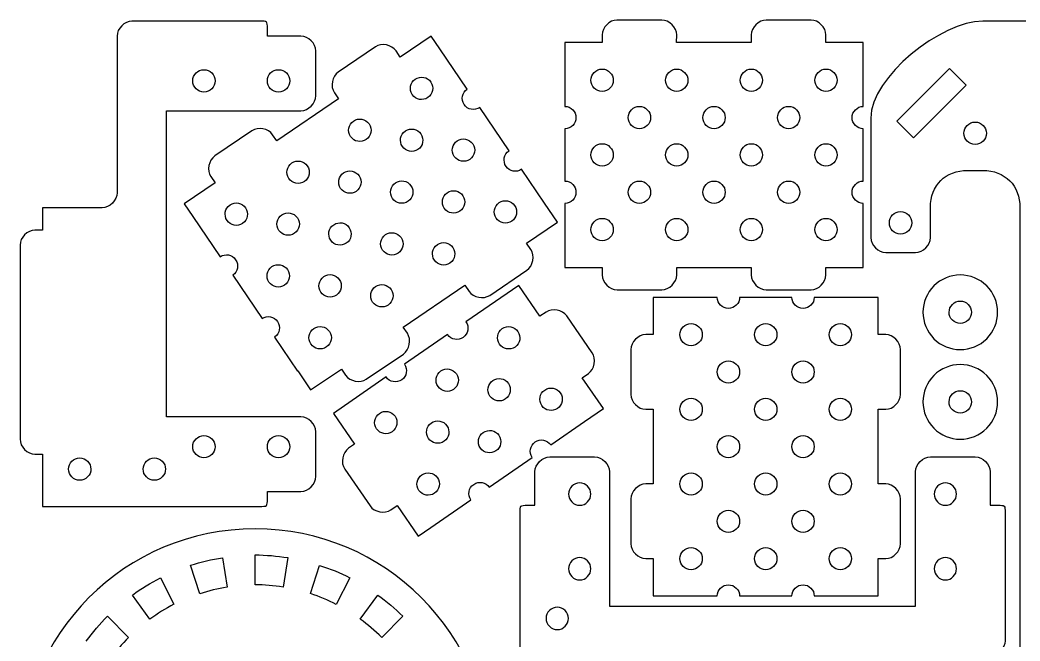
# Model space of a CAD drawing. Extents: x 14 to 308, y -244 to -76.
# Drawn here: x 13.8 to 147.8, y -158.9 to -75.7 of the extents above; entities that cross this region are included whole.
import ezdxf

# ---------------------------------------------------------------- set-up
doc = ezdxf.new("R2010")
doc.units = 0
doc.layers.add('Transparent', color=7, linetype='CONTINUOUS')

msp = doc.modelspace()

# ---------------------------------------------------------------- linework, layer by layer
at = {"layer": 'Transparent', "color": 7}
for p, q in [((45.978516, -75.849594), (28.827984, -75.849594)), ((99.824427, -75.699243), (93.824439, -75.699243)), ((119.825798, -75.699243), (113.825838, -75.699243)), ((290.829269, -75.849576), (142.828521, -75.849576)), ((142.828521, -75.849576), (142.828521, -75.849636)), ((46.978401, -77.849957), (46.978401, -76.850072)), ((91.824641, -77.699606), (91.820125, -78.69952)), ((101.821403, -78.69952), (101.82479, -77.699606)), ((111.825476, -77.699606), (111.822653, -78.69952)), ((121.825625, -78.69952), (121.825625, -77.699606)), ((26.827621, -77.84832), (26.827621, -98.849606)), ((51.477418, -77.849957), (46.978401, -77.849957)), ((68.922646, -77.849594), (64.785099, -80.658018)), ((70.087857, -79.566272), (68.922646, -77.849594)), ((91.820125, -78.69952), (86.82832, -78.69952)), ((86.82832, -78.69952), (86.82832, -80.774305)), ((111.822653, -78.69952), (101.821403, -78.69952)), ((126.826264, -78.69952), (121.825625, -78.69952)), ((126.826264, -80.774305), (126.826264, -78.69952)), ((53.477781, -85.850309), (53.477781, -79.849784)), ((61.44545, -79.298715), (56.481077, -82.668368)), ((64.785099, -80.658018), (64.223533, -79.830688)), ((70.090679, -79.564691), (70.087857, -79.566272)), ((73.741421, -84.943188), (70.090679, -79.564691)), ((86.82832, -80.774305), (86.82832, -80.774305)), ((86.82832, -80.774305), (86.82832, -87.274783)), ((126.829086, -80.774305), (126.826264, -80.774305)), ((126.829086, -87.274783), (126.829086, -80.774305)), ((131.310326, -89.261251), (138.381856, -82.18971)), ((138.381856, -82.18971), (140.608758, -84.417169)), ((138.381856, -82.18971), (138.381856, -82.18971)), ((36.978251, -83.851611), (36.978251, -83.851611)), ((46.977864, -83.851611), (46.977864, -83.851611)), ((140.608758, -84.417169), (133.537793, -91.488159)), ((55.949427, -85.446901), (56.50865, -86.275813)), ((91.82687, -85.272219), (91.82687, -85.272219)), ((101.82812, -85.272219), (101.82812, -85.272219)), ((111.82937, -85.272219), (111.82937, -85.272219)), ((121.83062, -85.272219), (121.83062, -85.272219)), ((56.50865, -86.275813), (48.233612, -91.892642)), ((68.481025, -86.09354), (68.481025, -86.09354)), ((33.477482, -128.850054), (33.477482, -87.850108)), ((33.477482, -87.850108), (51.477418, -87.850108)), ((79.358264, -93.218223), (75.425498, -87.42424)), ((127.828297, -88.849497), (127.828297, -104.841354)), ((133.537793, -91.488159), (131.310326, -89.261251)), ((141.822003, -89.370386), (141.822003, -89.370386)), ((44.896306, -90.531741), (39.931933, -93.901409)), ((48.233612, -91.892642), (47.67484, -91.063411)), ((86.82832, -90.273395), (86.82832, -97.276033)), ((96.827509, -90.27283), (96.827509, -90.27283)), ((106.828759, -90.27283), (106.828759, -90.27283)), ((116.830009, -90.27283), (116.830009, -90.27283)), ((126.829086, -97.276033), (126.829086, -90.273395)), ((60.205987, -91.710369), (60.205987, -91.710369)), ((67.151927, -93.039455), (67.151927, -93.039455)), ((74.097868, -94.368577), (74.097868, -94.368577)), ((84.131206, -100.250004), (81.042312, -95.699275)), ((91.82687, -95.273469), (91.82687, -95.273469)), ((101.82812, -95.273469), (101.82812, -95.273469)), ((111.82937, -95.273469), (111.82937, -95.273469)), ((121.83062, -95.273469), (121.83062, -95.273469)), ((140.827593, -95.840009), (142.827956, -95.849378)), ((39.958546, -97.509488), (35.828337, -100.312948)), ((39.400734, -96.679622), (39.958546, -97.509488)), ((51.930949, -97.3272), (51.930949, -97.3272)), ((58.87689, -98.656284), (58.87689, -98.656284)), ((35.828337, -100.312948), (36.993548, -102.029627)), ((65.82283, -99.985406), (65.82283, -99.985406)), ((85.858886, -102.795341), (84.131206, -100.250004)), ((84.131206, -100.250004), (84.131206, -100.250004)), ((86.82832, -100.274645), (86.82832, -105.774676)), ((96.827509, -100.27408), (96.827509, -100.27408)), ((106.828759, -100.27408), (106.828759, -100.27408)), ((116.830009, -100.27408), (116.830009, -100.27408)), ((126.829086, -105.774676), (126.829086, -100.274645)), ((24.827823, -100.849432), (16.828036, -100.849432)), ((16.828036, -100.849432), (16.828036, -103.849144)), ((72.76877, -101.31449), (72.76877, -101.31449)), ((131.82239, -101.370416), (131.82239, -101.370416)), ((135.828083, -104.849623), (135.828083, -100.803702)), ((147.828031, -100.850003), (147.828031, -167.854625)), ((36.993548, -102.029627), (36.993548, -102.029627)), ((36.993548, -102.029627), (40.644318, -107.408124)), ((43.655911, -102.944029), (43.655911, -102.944029)), ((79.714683, -102.643615), (79.714683, -102.643615)), ((81.721424, -105.603731), (85.858886, -102.795341)), ((16.828036, -103.849144), (15.828123, -103.849144)), ((50.601852, -104.273113), (50.601852, -104.273113)), ((13.828324, -105.848943), (13.828324, -131.849229)), ((57.547792, -105.602235), (57.547792, -105.602235)), ((82.282369, -106.430148), (81.721424, -105.603731)), ((86.82832, -105.774676), (86.831142, -105.774676)), ((86.831142, -105.774676), (86.831142, -108.850983)), ((91.82687, -105.274719), (91.82687, -105.274719)), ((101.82812, -105.274719), (101.82812, -105.274719)), ((111.82937, -105.274719), (111.82937, -105.274719)), ((121.83062, -105.274719), (121.83062, -105.274719)), ((126.829086, -108.850983), (126.829086, -105.774676)), ((126.829086, -105.774676), (126.829086, -105.774676)), ((64.493733, -106.931319), (64.493733, -106.931319)), ((82.279546, -106.432124), (82.282369, -106.430148)), ((129.828095, -106.841163), (133.828257, -106.841163)), ((71.439645, -108.260444), (71.439645, -108.260444)), ((76.783579, -112.579401), (81.747953, -109.209746)), ((81.747953, -109.209746), (81.748037, -109.209871)), ((86.831142, -108.850983), (91.822947, -108.850983)), ((91.822947, -108.850983), (91.826334, -109.849795)), ((101.826483, -109.849795), (101.823661, -108.850983)), ((101.823661, -108.850983), (111.824911, -108.850983)), ((111.824911, -108.850983), (111.824911, -109.849795)), ((121.825117, -109.849795), (121.828504, -109.849795)), ((121.828504, -109.849795), (121.828504, -108.850983)), ((121.828504, -108.850983), (126.829086, -108.850983)), ((139.828298, -109.849429), (139.828298, -109.849429)), ((42.328366, -109.889174), (46.261133, -115.683159)), ((49.272754, -111.219064), (49.272754, -111.219064)), ((56.218695, -112.548148), (56.218695, -112.548148)), ((65.169401, -116.838591), (73.444439, -111.221762)), ((73.444439, -111.221762), (74.005384, -112.04818)), ((80.650052, -111.268103), (73.589275, -116.137207)), ((83.492058, -115.389332), (80.650052, -111.268103)), ((93.826697, -111.849594), (99.826657, -111.849594)), ((113.825246, -111.849594), (119.825206, -111.849594)), ((119.825206, -111.849594), (119.825318, -111.849594)), ((63.164607, -113.877273), (63.164607, -113.877273)), ((101.752936, -112.851675), (98.676601, -112.851675)), ((98.676601, -112.851675), (98.676601, -117.84348)), ((107.252968, -112.848852), (101.752936, -112.848852)), ((101.752936, -112.848852), (101.752936, -112.851675)), ((117.254218, -112.848852), (110.251579, -112.848852)), ((126.75331, -112.848852), (120.252829, -112.848852)), ((128.828094, -112.848852), (126.75331, -112.848852)), ((126.75331, -112.848852), (126.75331, -112.848852)), ((128.828094, -117.840658), (128.828094, -112.848852)), ((139.828298, -113.349645), (139.828298, -113.349645)), ((84.312421, -114.819534), (83.492058, -115.389332)), ((90.498337, -120.267837), (87.092169, -115.328415)), ((87.092169, -115.328415), (87.093975, -115.330548)), ((65.732688, -117.663425), (65.169401, -116.838591)), ((71.120706, -117.839518), (65.355865, -121.814925)), ((80.545065, -117.415439), (80.545065, -117.415439)), ((98.676601, -117.84348), (97.677817, -117.846867)), ((102.252893, -117.847347), (102.252893, -117.847347)), ((112.254143, -117.847347), (112.254143, -117.847347)), ((122.255393, -117.847347), (122.255393, -117.847347)), ((129.828008, -117.845174), (128.828094, -117.840658)), ((47.945181, -118.164212), (51.034075, -122.714938)), ((54.889569, -119.494102), (54.889569, -119.494102)), ((60.236777, -123.810841), (65.201151, -120.441186)), ((95.67799, -119.84723), (95.67799, -125.84719)), ((131.828342, -125.84496), (131.828342, -119.844972)), ((139.828298, -121.849427), (139.828298, -121.849427)), ((51.034075, -122.714938), (51.036897, -122.713244)), ((51.036897, -122.713244), (52.764577, -125.258581)), ((52.764577, -125.258581), (56.894815, -122.455118)), ((56.894815, -122.455118), (57.458554, -123.279636)), ((72.311655, -123.093158), (72.311655, -123.093158)), ((89.167293, -123.619669), (89.987628, -123.049842)), ((107.253532, -122.847986), (107.253532, -122.847986)), ((117.254782, -122.847986), (117.254782, -122.847986)), ((62.887296, -123.517208), (55.828325, -128.385076)), ((79.267248, -124.370992), (79.267248, -124.370992)), ((92.001114, -127.729098), (89.167293, -123.619669)), ((86.222784, -125.648821), (86.222784, -125.648821)), ((139.828298, -125.349643), (139.828298, -125.349643)), ((55.828325, -128.385076), (58.670613, -132.506765)), ((89.468565, -129.47552), (92.001114, -127.729098)), ((97.677817, -127.847016), (98.676601, -127.844194)), ((98.676601, -127.844194), (98.676601, -137.845444)), ((102.252893, -127.848597), (102.252893, -127.848597)), ((112.254143, -127.848597), (112.254143, -127.848597)), ((122.255393, -127.848597), (122.255393, -127.848597)), ((128.828094, -137.843186), (128.828094, -127.841936)), ((128.828094, -127.841936), (129.828008, -127.845323)), ((51.477418, -128.850054), (33.477482, -128.850054)), ((64.078273, -128.770851), (64.078273, -128.770851)), ((84.943583, -132.601411), (89.471387, -129.479048)), ((89.471387, -129.479048), (89.468565, -129.47552)), ((53.477781, -136.84984), (53.477781, -130.850417)), ((71.033866, -130.048688), (71.033866, -130.048688)), ((13.828324, -131.849229), (13.828324, -131.852052)), ((13.828324, -131.852052), (13.828324, -131.850866)), ((58.670613, -132.506765), (57.845508, -133.071633)), ((77.989402, -131.326517), (77.989402, -131.326517)), ((15.828123, -133.851229), (16.828036, -133.851229)), ((16.828036, -133.851229), (16.828036, -140.850566)), ((36.978251, -132.85188), (36.978251, -132.85188)), ((46.977864, -132.85188), (46.977864, -132.85188)), ((107.253532, -132.849236), (107.253532, -132.849236)), ((117.254782, -132.849236), (117.254782, -132.849236)), ((76.710201, -138.279129), (82.475014, -134.303722)), ((84.829057, -134.199559), (90.828481, -134.199559)), ((135.828588, -134.199559), (141.829113, -134.199559)), ((20.327705, -135.851056), (20.327705, -135.851056)), ((30.327854, -135.851056), (30.327854, -135.851056)), ((57.334376, -135.854008), (60.740544, -140.793402)), ((82.828694, -140.69949), (82.828694, -136.199919)), ((92.828844, -136.199919), (92.828844, -154.199855)), ((133.82879, -154.199855), (133.82879, -136.199919)), ((143.828939, -136.199919), (143.828939, -140.698939)), ((69.75602, -137.004241), (69.75602, -137.004241)), ((98.676601, -137.845444), (97.677817, -137.845444)), ((102.252893, -137.849847), (102.252893, -137.849847)), ((112.254143, -137.849847), (112.254143, -137.849847)), ((122.255393, -137.849847), (122.255393, -137.849847)), ((129.828008, -137.846008), (128.828094, -137.843186)), ((46.977864, -139.850116), (46.977864, -138.850203)), ((46.977864, -138.850203), (51.477418, -138.850203)), ((68.89019, -143.671752), (74.241632, -139.981443)), ((81.828781, -140.69949), (82.828694, -140.69949)), ((95.67799, -139.845807), (95.67799, -145.845767)), ((131.828342, -145.846331), (131.828342, -139.846371)), ((143.828939, -140.698939), (144.828824, -140.698939)), ((16.828036, -140.850566), (45.886455, -140.850566)), ((63.522606, -141.304108), (64.348332, -140.740158)), ((64.348332, -140.740158), (67.18221, -144.849593)), ((80.828332, -170.849312), (80.828332, -141.790897)), ((88.827017, -140.700054), (88.827017, -140.700054)), ((137.827286, -140.700054), (137.827286, -140.700054)), ((145.829302, -141.698841), (145.829302, -158.849356)), ((107.253532, -142.850486), (107.253532, -142.850486)), ((117.254782, -142.850486), (117.254782, -142.850486)), ((45.33138, -143.852298), (45.33138, -143.852298)), ((67.18221, -144.849593), (68.89019, -143.671752)), ((68.89019, -143.671752), (68.89019, -143.671752)), ((95.67799, -145.845767), (95.67799, -145.845767)), ((45.33138, -151.35103), (45.33138, -147.351411)), ((45.33138, -147.351411), (45.33138, -147.351411)), ((40.956371, -147.730097), (40.956371, -147.730097)), ((49.709126, -147.712458), (49.081295, -151.675696)), ((97.677817, -147.845593), (97.677817, -147.84898)), ((97.677817, -147.84898), (98.676601, -147.84898)), ((98.676601, -147.84898), (98.676601, -152.849591)), ((102.252893, -147.851097), (102.252893, -147.851097)), ((112.254143, -147.851097), (112.254143, -147.851097)), ((122.255393, -147.851097), (122.255393, -147.851097)), ((128.828094, -152.846769), (128.828094, -147.846158)), ((128.828094, -147.846158), (129.828008, -147.846158)), ((52.74358, -152.540002), (53.973335, -148.754256)), ((53.973335, -148.754256), (53.973335, -148.754256)), ((32.633045, -150.428847), (32.633045, -150.428847)), ((88.827017, -150.69965), (88.827017, -150.69965)), ((137.827286, -150.69965), (137.827286, -150.69965)), ((59.423752, -155.95423), (61.769159, -152.726313)), ((61.769159, -152.726313), (61.769159, -152.726313)), ((98.676601, -152.849591), (101.752936, -152.849591)), ((101.752936, -152.849591), (101.752936, -152.849591)), ((101.752936, -152.849591), (107.252968, -152.849591)), ((110.251579, -152.849591), (117.254218, -152.849591)), ((120.252829, -152.849591), (126.75331, -152.849591)), ((126.75331, -152.849591), (126.75331, -152.846769)), ((126.75331, -152.846769), (128.828094, -152.846769)), ((92.828844, -154.199855), (133.82879, -154.199855)), ((25.544949, -155.565071), (25.544949, -155.565071)), ((65.117811, -155.565071), (62.291722, -158.391151)), ((85.827842, -157.350065), (85.827842, -157.350065))]:
    msp.add_line(p, q, dxfattribs=at)
for points in [[(28.827984, -75.849594), (27.827986, -75.849594), (26.827621, -76.849423), (26.827621, -77.84832)], [(46.978401, -76.850072), (46.978401, -75.850074), (46.978514, -75.849566), (45.978516, -75.849594)], [(93.824439, -75.699243), (92.824441, -75.699243), (91.824641, -76.699608), (91.824641, -77.699606)], [(101.82479, -77.699606), (101.82479, -76.699608), (100.824425, -75.699243), (99.824427, -75.699243)], [(113.825838, -75.699243), (112.82584, -75.699243), (111.825476, -76.699608), (111.825476, -77.699606)], [(121.825625, -77.699606), (121.825625, -76.699608), (120.825796, -75.699243), (119.825798, -75.699243)], [(142.828521, -75.849636), (137.305771, -75.849568), (127.828523, -83.326761), (127.828297, -88.849497)], [(53.477781, -79.849784), (53.477668, -78.849786), (52.477416, -77.849985), (51.477418, -77.849957)], [(64.223533, -79.830688), (63.661939, -79.003289), (62.27287, -78.737104), (61.44545, -79.298715)], [(36.978251, -83.851611), (36.978336, -83.023289), (37.649856, -82.351825), (38.478121, -82.351741)], [(38.478121, -82.351741), (39.306444, -82.351825), (39.977878, -83.023289), (39.977963, -83.851611)], [(46.977864, -83.851611), (46.977949, -83.023091), (47.649751, -82.351515), (48.478271, -82.351741)], [(48.478271, -82.351741), (49.306593, -82.351825), (49.978028, -83.023289), (49.978112, -83.851611)], [(56.481077, -82.668368), (55.653686, -83.229979), (55.387804, -84.619501), (55.949427, -85.446901)], [(90.327565, -83.773452), (90.327565, -82.945017), (90.998407, -82.274146), (91.82687, -82.274146)], [(91.82687, -82.274146), (92.655334, -82.274146), (93.326176, -82.945017), (93.326176, -83.773452)], [(100.328815, -83.773452), (100.328815, -82.945017), (100.999685, -82.274146), (101.82812, -82.274146)], [(101.82812, -82.274146), (102.656612, -82.274146), (103.327426, -82.945017), (103.327426, -83.773452)], [(110.330065, -83.773452), (110.330065, -82.945017), (111.000907, -82.274146), (111.82937, -82.274146)], [(111.82937, -82.274146), (112.657834, -82.274146), (113.328676, -82.945017), (113.328676, -83.773452)], [(120.331315, -83.773452), (120.331315, -82.945017), (121.002185, -82.274146), (121.83062, -82.274146)], [(121.83062, -82.274146), (122.659112, -82.274146), (123.329926, -82.945017), (123.329926, -83.773452)], [(38.478121, -85.351453), (37.649856, -85.351368), (36.978308, -84.679934), (36.978251, -83.851611)], [(39.977963, -83.851611), (39.977878, -84.679934), (39.306444, -85.351368), (38.478121, -85.351453)], [(48.478271, -85.351453), (47.649751, -85.351679), (46.977949, -84.680159), (46.977864, -83.851611)], [(49.978112, -83.851611), (49.978028, -84.679934), (49.306593, -85.351368), (48.478271, -85.351453)], [(66.398789, -85.69549), (65.933518, -85.010043), (66.111826, -84.078193), (66.797287, -83.612937)], [(66.797287, -83.612937), (67.482776, -83.147646), (68.414561, -83.325985), (68.879833, -84.011432)], [(68.879833, -84.011432), (69.345048, -84.696833), (69.166514, -85.628248), (68.481025, -86.09354)], [(91.82687, -85.272219), (90.998407, -85.272219), (90.327565, -84.601831), (90.327565, -83.773452)], [(93.326176, -83.773452), (93.326176, -84.601831), (92.655334, -85.272219), (91.82687, -85.272219)], [(101.82812, -85.272219), (100.999685, -85.272219), (100.328815, -84.601831), (100.328815, -83.773452)], [(103.327426, -83.773452), (103.327426, -84.601831), (102.656612, -85.272219), (101.82812, -85.272219)], [(111.82937, -85.272219), (111.000907, -85.272219), (110.330065, -84.601831), (110.330065, -83.773452)], [(113.328676, -83.773452), (113.328676, -84.601831), (112.657834, -85.272219), (111.82937, -85.272219)], [(121.83062, -85.272219), (121.002185, -85.272219), (120.331315, -84.601831), (120.331315, -83.773452)], [(123.329926, -83.773452), (123.329926, -84.601831), (122.659112, -85.272219), (121.83062, -85.272219)], [(68.481025, -86.09354), (67.795592, -86.5588), (66.864004, -86.38089), (66.398789, -85.69549)], [(73.342923, -87.025742), (72.87768, -86.34032), (73.056016, -85.408431), (73.741421, -84.943188)], [(51.477418, -87.850108), (52.477416, -87.850079), (53.477866, -86.850307), (53.477781, -85.850309)], [(75.425498, -87.42424), (74.740064, -87.889483), (73.808195, -87.711192), (73.342923, -87.025742)], [(86.82832, -87.274783), (87.656726, -87.274783), (88.327569, -87.945685), (88.327625, -88.774089)], [(95.328204, -88.773525), (95.328204, -87.945118), (95.999102, -87.274219), (96.827509, -87.274219)], [(96.827509, -87.274219), (97.655916, -87.274219), (98.326815, -87.945118), (98.326815, -88.773525)], [(105.329454, -88.773525), (105.329454, -87.945118), (106.000352, -87.274219), (106.828759, -87.274219)], [(106.828759, -87.274219), (107.657138, -87.274219), (108.328065, -87.945118), (108.328065, -88.773525)], [(115.330704, -88.773525), (115.330704, -87.945118), (116.001602, -87.274219), (116.830009, -87.274219)], [(116.830009, -87.274219), (117.658388, -87.274219), (118.329315, -87.945118), (118.329315, -88.773525)], [(125.329781, -88.774089), (125.329781, -87.945685), (126.000679, -87.274783), (126.829086, -87.274783)], [(58.123751, -91.312319), (57.65848, -90.626872), (57.83676, -89.695039), (58.522249, -89.229765)], [(58.522249, -89.229765), (59.20771, -88.764488), (60.139524, -88.942813), (60.604795, -89.62826)], [(60.604795, -89.62826), (61.07001, -90.313662), (60.891476, -91.245094), (60.205987, -91.710369)], [(88.327625, -88.774089), (88.327625, -89.602527), (87.656726, -90.273395), (86.82832, -90.273395)], [(96.827509, -90.27283), (95.999131, -90.27283), (95.328204, -89.60196), (95.328204, -88.773525)], [(98.326815, -88.773525), (98.326815, -89.60196), (97.655916, -90.27283), (96.827509, -90.27283)], [(106.828759, -90.27283), (106.000296, -90.27283), (105.329454, -89.60196), (105.329454, -88.773525)], [(108.328065, -88.773525), (108.328065, -89.60196), (107.657166, -90.27283), (106.828759, -90.27283)], [(116.830009, -90.27283), (116.001546, -90.27283), (115.330704, -89.60196), (115.330704, -88.773525)], [(118.329315, -88.773525), (118.329315, -89.60196), (117.658416, -90.27283), (116.830009, -90.27283)], [(126.829086, -90.273395), (126.000679, -90.273395), (125.329781, -89.602527), (125.329781, -88.774089)], [(140.322698, -90.878511), (140.32267, -90.050101), (140.993568, -89.370386), (141.822003, -89.370386)], [(141.822003, -89.370386), (142.65041, -89.370389), (143.330086, -90.050101), (143.330114, -90.878511)], [(47.67484, -91.063411), (47.113246, -90.236014), (45.723725, -89.97013), (44.896306, -90.531741)], [(65.069381, -92.640957), (64.604138, -91.955532), (64.782446, -91.023646), (65.467879, -90.558402)], [(65.467879, -90.558402), (66.153284, -90.093173), (67.085182, -90.271475), (67.550425, -90.9569)], [(67.550425, -90.9569), (68.015697, -91.642347), (67.83736, -92.574211), (67.151927, -93.039455)], [(141.822003, -92.377816), (140.993568, -92.377814), (140.322698, -91.706943), (140.322698, -90.878511)], [(143.330114, -90.878511), (143.330058, -91.706943), (142.65041, -92.377816), (141.822003, -92.377816)], [(60.205987, -91.710369), (59.520526, -92.175646), (58.588966, -91.997719), (58.123751, -91.312319)], [(72.015294, -93.97008), (71.55005, -93.284635), (71.728358, -92.352785), (72.413791, -91.887525)], [(72.413791, -91.887525), (73.099281, -91.422251), (74.031094, -91.600578), (74.496366, -92.286023)], [(74.496366, -92.286023), (74.961609, -92.971447), (74.783357, -93.903286), (74.097868, -94.368577)], [(90.327565, -93.774164), (90.327565, -92.945731), (90.998407, -92.274858), (91.82687, -92.274858)], [(91.82687, -92.274858), (92.655277, -92.274858), (93.326176, -92.945731), (93.326176, -93.774164)], [(100.328815, -93.774164), (100.328815, -92.945731), (100.999685, -92.274858), (101.82812, -92.274858)], [(101.82812, -92.274858), (102.656584, -92.274858), (103.327426, -92.945731), (103.327426, -93.774164)], [(110.330065, -93.774164), (110.330065, -92.945731), (111.000907, -92.274858), (111.82937, -92.274858)], [(111.82937, -92.274858), (112.657777, -92.274858), (113.328676, -92.945731), (113.328676, -93.774164)], [(120.331315, -93.774164), (120.331315, -92.945731), (121.002185, -92.274858), (121.83062, -92.274858)], [(121.83062, -92.274858), (122.659084, -92.274858), (123.329926, -92.945731), (123.329926, -93.774164)], [(67.151927, -93.039455), (66.466466, -93.504729), (65.534625, -93.326404), (65.069381, -92.640957)], [(78.959766, -95.30078), (78.494523, -94.615355), (78.672831, -93.683469), (79.358264, -93.218223)], [(91.82687, -95.273469), (90.998435, -95.273469), (90.327565, -94.602571), (90.327565, -93.774164)], [(93.326176, -93.774164), (93.326176, -94.602571), (92.655334, -95.273469), (91.82687, -95.273469)], [(101.82812, -95.273469), (100.999713, -95.273469), (100.328815, -94.602571), (100.328815, -93.774164)], [(103.327426, -93.774164), (103.327426, -94.602571), (102.656612, -95.273469), (101.82812, -95.273469)], [(111.82937, -95.273469), (111.000935, -95.273469), (110.330065, -94.602571), (110.330065, -93.774164)], [(113.328676, -93.774164), (113.328676, -94.602571), (112.657834, -95.273469), (111.82937, -95.273469)], [(121.83062, -95.273469), (121.002213, -95.273469), (120.331315, -94.602571), (120.331315, -93.774164)], [(123.329926, -93.774164), (123.329926, -94.602571), (122.659112, -95.273469), (121.83062, -95.273469)], [(39.931933, -93.901409), (39.104542, -94.463023), (38.839112, -95.852225), (39.400734, -96.679622)], [(49.848714, -96.929148), (49.383442, -96.243701), (49.56175, -95.311854), (50.247211, -94.846594)], [(50.247211, -94.846594), (50.932701, -94.381303), (51.864486, -94.559642), (52.329757, -95.245089)], [(74.097868, -94.368577), (73.412435, -94.833821), (72.480537, -94.655504), (72.015294, -93.97008)], [(52.329757, -95.245089), (52.794972, -95.930491), (52.616467, -96.861906), (51.930949, -97.3272)], [(56.794344, -98.257786), (56.3291, -97.572361), (56.507408, -96.640475), (57.192841, -96.175231)], [(57.192841, -96.175231), (57.878246, -95.710005), (58.810144, -95.888304), (59.275387, -96.573729)], [(81.042312, -95.699275), (80.356879, -96.164518), (79.42501, -95.986227), (78.959766, -95.30078)], [(135.828083, -100.803702), (135.828055, -97.840366), (137.827684, -95.840009), (140.827593, -95.840009)], [(142.827956, -95.849378), (145.82795, -95.849378), (147.828031, -97.850009), (147.828031, -100.850003)], [(51.930949, -97.3272), (51.245516, -97.792458), (50.313929, -97.614548), (49.848714, -96.929148)], [(59.275387, -96.573729), (59.740659, -97.259176), (59.562323, -98.19104), (58.87689, -98.656284)], [(63.740284, -99.586909), (63.275012, -98.901464), (63.453292, -97.969631), (64.138754, -97.504354)], [(64.138754, -97.504354), (64.824187, -97.039111), (65.756056, -97.217407), (66.221328, -97.902852)], [(86.82832, -97.276033), (87.656726, -97.276033), (88.327569, -97.946932), (88.327625, -98.775339)], [(95.328204, -98.774775), (95.328204, -97.946368), (95.999102, -97.275469), (96.827509, -97.275469)], [(96.827509, -97.275469), (97.655916, -97.275469), (98.326815, -97.946368), (98.326815, -98.774775)], [(105.329454, -98.774775), (105.329454, -97.946368), (106.000352, -97.275469), (106.828759, -97.275469)], [(106.828759, -97.275469), (107.657138, -97.275469), (108.328065, -97.946368), (108.328065, -98.774775)], [(115.330704, -98.774775), (115.330704, -97.946368), (116.001602, -97.275469), (116.830009, -97.275469)], [(116.830009, -97.275469), (117.658388, -97.275469), (118.329315, -97.946368), (118.329315, -98.774775)], [(125.329781, -98.775339), (125.329781, -97.946932), (126.000679, -97.276033), (126.829086, -97.276033)], [(26.827621, -98.849606), (26.827621, -99.849604), (25.827821, -100.849432), (24.827823, -100.849432)], [(58.87689, -98.656284), (58.191428, -99.121558), (57.259587, -98.943233), (56.794344, -98.257786)], [(66.221328, -97.902852), (66.686571, -98.588276), (66.508291, -99.520132), (65.82283, -99.985406)], [(70.686196, -100.915995), (70.220953, -100.23057), (70.399289, -99.298683), (71.084694, -98.83344)], [(71.084694, -98.83344), (71.770099, -98.368211), (72.702025, -98.54651), (73.167268, -99.231935)], [(88.327625, -98.775339), (88.327625, -99.603774), (87.656726, -100.274645), (86.82832, -100.274645)], [(96.827509, -100.27408), (95.999131, -100.27408), (95.328204, -99.60321), (95.328204, -98.774775)], [(98.326815, -98.774775), (98.326815, -99.60321), (97.655916, -100.27408), (96.827509, -100.27408)], [(106.828759, -100.27408), (106.000296, -100.27408), (105.329454, -99.60321), (105.329454, -98.774775)], [(108.328065, -98.774775), (108.328065, -99.60321), (107.657166, -100.27408), (106.828759, -100.27408)], [(116.830009, -100.27408), (116.001546, -100.27408), (115.330704, -99.60321), (115.330704, -98.774775)], [(118.329315, -98.774775), (118.329315, -99.60321), (117.658416, -100.27408), (116.830009, -100.27408)], [(126.829086, -100.274645), (126.000679, -100.274645), (125.329781, -99.603774), (125.329781, -98.775339)], [(41.573676, -102.545977), (41.108404, -101.86053), (41.286684, -100.928697), (41.972174, -100.463423)], [(41.972174, -100.463423), (42.657635, -99.998146), (43.589448, -100.176471), (44.05472, -100.861918)], [(65.82283, -99.985406), (65.137369, -100.450667), (64.205527, -100.272333), (63.740284, -99.586909)], [(73.167268, -99.231935), (73.632512, -99.917382), (73.454175, -100.849246), (72.76877, -101.31449)], [(77.632137, -102.24512), (77.166865, -101.559673), (77.345173, -100.627823), (78.030634, -100.162566)], [(78.030634, -100.162566), (78.716124, -99.697274), (79.647937, -99.875613), (80.11318, -100.561061)], [(44.05472, -100.861918), (44.519963, -101.54732), (44.341401, -102.478752), (43.655911, -102.944029)], [(48.519306, -103.874615), (48.054062, -103.18919), (48.23237, -102.257304), (48.917804, -101.79206)], [(48.917804, -101.79206), (49.603237, -101.326817), (50.535106, -101.505133), (51.00035, -102.190558)], [(72.76877, -101.31449), (72.083281, -101.779767), (71.151468, -101.601442), (70.686196, -100.915995)], [(80.11318, -100.561061), (80.578424, -101.246482), (80.400172, -102.178324), (79.714683, -102.643615)], [(130.323085, -102.878541), (130.323057, -102.050131), (130.993955, -101.370416), (131.82239, -101.370416)], [(131.82239, -101.370416), (132.650797, -101.370418), (133.330501, -102.050131), (133.330529, -102.878541)], [(43.655911, -102.944029), (42.97045, -103.409304), (42.038891, -103.23138), (41.573676, -102.545977)], [(51.00035, -102.190558), (51.465621, -102.876005), (51.287285, -103.807869), (50.601852, -104.273113)], [(55.465246, -105.203738), (54.999975, -104.518293), (55.178283, -103.586443), (55.863744, -103.121183)], [(55.863744, -103.121183), (56.549205, -102.655909), (57.481018, -102.834236), (57.94629, -103.519681)], [(79.714683, -102.643615), (79.02925, -103.108873), (78.09738, -102.930542), (77.632137, -102.24512)], [(90.327565, -103.775416), (90.327565, -102.946981), (90.998407, -102.276111), (91.82687, -102.276111)], [(91.82687, -102.276111), (92.655334, -102.276111), (93.326176, -102.946981), (93.326176, -103.775416)], [(100.328815, -103.775416), (100.328815, -102.946981), (100.999685, -102.276111), (101.82812, -102.276111)], [(101.82812, -102.276111), (102.656612, -102.276111), (103.327426, -102.946981), (103.327426, -103.775416)], [(110.330065, -103.775416), (110.330065, -102.946981), (111.000907, -102.276111), (111.82937, -102.276111)], [(111.82937, -102.276111), (112.657834, -102.276111), (113.328676, -102.946981), (113.328676, -103.775416)], [(120.331315, -103.775416), (120.331315, -102.946981), (121.002185, -102.276111), (121.83062, -102.276111)], [(121.83062, -102.276111), (122.659112, -102.276111), (123.329926, -102.946981), (123.329926, -103.775416)], [(131.82239, -104.377846), (130.993955, -104.377843), (130.323085, -103.706973), (130.323085, -102.878541)], [(133.330529, -102.878541), (133.330473, -103.706973), (132.650797, -104.377846), (131.82239, -104.377846)], [(15.828123, -103.849144), (14.828125, -103.849144), (13.828324, -104.848945), (13.828324, -105.848943)], [(50.601852, -104.273113), (49.916447, -104.738339), (48.984577, -104.560062), (48.519306, -103.874615)], [(57.94629, -103.519681), (58.411533, -104.205105), (58.233282, -105.136944), (57.547792, -105.602235)], [(62.411158, -106.532824), (61.945915, -105.847399), (62.124251, -104.915512), (62.809656, -104.450269)], [(62.809656, -104.450269), (63.495061, -103.98504), (64.426987, -104.163342), (64.89223, -104.848764)], [(91.82687, -105.274719), (90.998407, -105.274719), (90.327565, -104.603821), (90.327565, -103.775416)], [(93.326176, -103.775416), (93.326176, -104.603821), (92.655334, -105.274719), (91.82687, -105.274719)], [(101.82812, -105.274719), (100.999685, -105.274719), (100.328815, -104.603821), (100.328815, -103.775416)], [(103.327426, -103.775416), (103.327426, -104.603821), (102.656612, -105.274719), (101.82812, -105.274719)], [(111.82937, -105.274719), (111.000907, -105.274719), (110.330065, -104.603821), (110.330065, -103.775416)], [(113.328676, -103.775416), (113.328676, -104.603821), (112.657834, -105.274719), (111.82937, -105.274719)], [(121.83062, -105.274719), (121.002185, -105.274719), (120.331315, -104.603821), (120.331315, -103.775416)], [(123.329926, -103.775416), (123.329926, -104.603821), (122.659112, -105.274719), (121.83062, -105.274719)], [(57.547792, -105.602235), (56.862359, -106.067479), (55.93049, -105.889162), (55.465246, -105.203738)], [(64.89223, -104.848764), (65.357474, -105.534211), (65.179138, -106.466075), (64.493733, -106.931319)], [(69.357099, -107.861949), (68.891827, -107.176502), (69.070135, -106.244669), (69.755597, -105.779395)], [(69.755597, -105.779395), (70.441058, -105.314117), (71.372899, -105.492442), (71.838143, -106.17789)], [(127.828297, -104.841354), (127.828297, -105.841355), (128.828097, -106.841163), (129.828095, -106.841163)], [(133.828257, -106.841163), (134.828198, -106.841166), (135.828224, -105.841267), (135.828083, -104.849623)], [(40.644318, -107.408124), (41.329723, -106.942881), (42.261564, -107.121231), (42.726864, -107.806619)], [(64.493733, -106.931319), (63.808243, -107.396596), (62.87643, -107.218271), (62.411158, -106.532824)], [(71.838143, -106.17789), (72.303386, -106.863311), (72.125134, -107.795167), (71.439645, -108.260444)], [(81.748037, -109.209871), (82.5754, -108.648274), (82.841169, -107.259523), (82.279546, -106.432124)], [(42.726864, -107.806619), (43.192136, -108.492069), (43.013799, -109.423931), (42.328366, -109.889174)], [(47.588706, -108.738012), (48.274111, -108.272769), (49.205981, -108.451065), (49.671252, -109.13651)], [(71.439645, -108.260444), (70.754184, -108.725718), (69.822342, -108.547371), (69.357099, -107.861949)], [(47.190208, -110.820569), (46.724937, -110.135122), (46.903217, -109.203289), (47.588706, -108.738012)], [(49.671252, -109.13651), (50.136496, -109.821934), (49.958216, -110.75379), (49.272754, -111.219064)], [(54.534618, -110.067098), (55.220052, -109.601855), (56.151949, -109.780171), (56.617193, -110.465593)], [(91.826334, -109.849795), (91.826334, -110.849793), (92.826699, -111.849594), (93.826697, -111.849594)], [(99.826657, -111.849594), (100.826655, -111.849594), (101.826483, -110.849793), (101.826483, -109.849795)], [(111.824911, -109.849795), (111.824911, -110.849793), (112.825248, -111.849594), (113.825246, -111.849594)], [(119.825318, -111.849594), (120.825288, -111.849594), (121.825117, -110.849793), (121.825117, -109.849795)], [(139.828298, -109.849429), (138.50219, -109.849409), (137.230391, -110.376194), (136.292691, -111.313894)], [(143.363906, -111.313894), (142.426206, -110.376194), (141.154406, -109.849409), (139.828298, -109.849429)], [(49.272754, -111.219064), (48.587293, -111.684325), (47.655452, -111.505991), (47.190208, -110.820569)], [(54.136121, -112.149653), (53.670877, -111.464228), (53.849214, -110.532341), (54.534618, -110.067098)], [(56.617193, -110.465593), (57.082436, -111.15104), (56.9041, -112.082904), (56.218695, -112.548148)], [(61.480559, -111.396224), (62.166048, -110.930932), (63.097862, -111.109271), (63.563105, -111.794719)], [(56.218695, -112.548148), (55.53329, -113.013377), (54.601392, -112.8351), (54.136121, -112.149653)], [(61.082061, -113.478778), (60.616818, -112.793331), (60.795126, -111.861484), (61.480559, -111.396224)], [(63.563105, -111.794719), (64.028348, -112.48014), (63.850125, -113.411982), (63.164607, -113.877273)], [(74.005384, -112.04818), (74.567006, -112.875579), (75.956188, -113.141012), (76.783579, -112.579401)], [(136.292691, -111.313894), (135.354991, -112.251593), (134.828205, -113.523393), (134.828224, -114.8495)], [(144.828373, -114.8495), (144.828392, -113.523393), (144.301606, -112.251593), (143.363906, -111.313894)], [(63.164607, -113.877273), (62.479174, -114.342533), (61.547304, -114.1642), (61.082061, -113.478778)], [(108.752273, -114.348158), (107.923838, -114.348158), (107.252968, -113.677288), (107.252968, -112.848852)], [(110.251579, -112.848852), (110.251579, -113.677288), (109.58068, -114.34813), (108.752273, -114.348158)], [(118.753523, -114.348158), (117.925088, -114.348158), (117.254218, -113.677288), (117.254218, -112.848852)], [(120.252829, -112.848852), (120.252829, -113.677288), (119.58193, -114.34813), (118.753523, -114.348158)], [(138.328428, -114.8495), (138.328508, -114.02118), (138.999978, -113.349716), (139.828298, -113.349645)], [(139.828298, -113.349645), (140.226168, -113.349537), (140.607782, -113.507505), (140.88917, -113.78879)], [(140.88917, -113.78879), (141.170558, -114.070075), (141.328666, -114.45163), (141.328704, -114.8495)], [(46.261133, -115.683159), (46.946566, -115.217916), (47.878407, -115.396264), (48.343679, -116.081657)], [(87.093975, -115.330548), (86.526285, -114.507312), (85.135635, -114.251819), (84.312421, -114.819534)], [(134.828224, -114.8495), (134.828204, -116.175609), (135.35499, -117.447409), (136.29269, -118.385109)], [(138.767577, -115.910379), (138.486289, -115.62899), (138.32832, -115.247373), (138.328428, -114.8495)], [(141.328704, -114.8495), (141.328813, -115.247466), (141.17077, -115.629164), (140.889366, -115.910569)], [(143.363907, -118.385109), (144.301607, -117.447409), (144.828393, -116.175609), (144.828373, -114.8495)], [(48.343679, -116.081657), (48.80895, -116.767104), (48.630614, -117.698968), (47.945181, -118.164212)], [(53.205521, -117.013053), (53.890982, -116.547775), (54.822824, -116.7261), (55.288067, -117.411548)], [(73.589275, -116.137207), (74.05957, -116.819211), (73.888148, -117.752356), (73.20613, -118.222654)], [(73.589275, -116.137207), (73.589388, -116.137368), (73.589275, -116.137207), (73.589275, -116.137207)], [(78.459612, -117.032297), (79.141602, -116.562019), (80.074742, -116.733424), (80.545065, -117.415439)], [(102.252893, -117.847347), (102.252893, -117.018883), (102.923792, -116.348041), (103.752198, -116.348041)], [(103.752198, -116.348041), (104.580634, -116.348041), (105.251504, -117.018883), (105.251504, -117.847347)], [(112.254143, -117.847347), (112.254143, -117.018912), (112.925042, -116.348041), (113.753448, -116.348041)], [(113.753448, -116.348041), (114.581884, -116.348041), (115.252754, -117.018883), (115.252754, -117.847347)], [(122.255393, -117.847347), (122.255393, -117.018883), (122.925784, -116.348041), (123.754162, -116.348041)], [(123.754162, -116.348041), (124.582597, -116.348041), (125.253468, -117.018883), (125.253468, -117.847347)], [(139.828298, -116.349909), (139.430425, -116.349875), (139.048866, -116.191768), (138.767577, -115.910379)], [(140.889366, -115.910569), (140.607961, -116.191973), (140.226264, -116.350017), (139.828298, -116.349909)], [(52.807023, -119.095607), (52.34178, -118.41016), (52.52006, -117.478327), (53.205521, -117.013053)], [(55.288067, -117.411548), (55.75331, -118.096969), (55.575059, -119.028825), (54.889569, -119.494102)], [(65.201151, -120.441186), (66.028542, -119.879575), (66.294282, -118.490822), (65.732688, -117.663425)], [(71.120706, -117.839518), (71.120593, -117.839388), (71.120706, -117.839518), (71.120706, -117.839518)], [(73.20613, -118.222654), (72.524168, -118.692938), (71.591001, -118.521522), (71.120706, -117.839518)], [(78.076496, -119.11775), (77.606172, -118.435738), (77.777622, -117.502598), (78.459612, -117.032297)], [(80.545065, -117.415439), (81.01536, -118.097444), (80.84391, -119.030583), (80.161948, -119.500864)], [(97.677817, -117.846867), (96.677819, -117.846867), (95.67799, -118.847232), (95.67799, -119.84723)], [(103.752198, -119.346652), (102.923792, -119.346652), (102.252893, -118.675782), (102.252893, -117.847347)], [(105.251504, -117.847347), (105.251504, -118.675782), (104.580634, -119.346652), (103.752198, -119.346652)], [(113.753448, -119.346652), (112.925042, -119.346652), (112.254143, -118.675782), (112.254143, -117.847347)], [(115.252754, -117.847347), (115.252754, -118.675754), (114.581884, -119.346652), (113.753448, -119.346652)], [(123.754162, -119.346652), (122.925784, -119.346652), (122.255393, -118.675782), (122.255393, -117.847347)], [(125.253468, -117.847347), (125.253468, -118.675782), (124.582597, -119.346652), (123.754162, -119.346652)], [(131.828342, -119.844972), (131.828342, -118.844974), (130.828006, -117.845174), (129.828008, -117.845174)], [(54.889569, -119.494102), (54.204108, -119.959376), (53.272267, -119.781029), (52.807023, -119.095607)], [(80.161948, -119.500864), (79.47993, -119.971162), (78.546791, -119.799729), (78.076496, -119.11775)], [(136.29269, -118.385109), (137.23039, -119.322809), (138.50219, -119.849595), (139.828298, -119.849575)], [(139.828298, -119.849575), (141.154407, -119.849595), (142.426207, -119.322809), (143.363907, -118.385109)], [(89.987628, -123.049842), (90.81087, -122.482158), (91.066027, -121.091045), (90.498337, -120.267837)], [(65.355865, -121.814925), (65.826188, -122.496904), (65.654738, -123.430047), (64.972748, -123.900347)], [(65.355865, -121.814925), (65.355978, -121.815058), (65.355865, -121.814925), (65.355865, -121.814925)], [(107.253532, -122.847986), (107.253532, -122.019579), (107.924402, -121.34868), (108.752838, -121.34868)], [(108.752838, -121.34868), (109.581244, -121.34868), (110.252143, -122.019551), (110.252143, -122.847986)], [(117.254782, -122.847986), (117.254782, -122.019579), (117.925652, -121.34868), (118.754088, -121.34868)], [(118.754088, -121.34868), (119.582494, -121.34868), (120.253393, -122.019551), (120.253393, -122.847986)], [(139.828298, -121.849427), (138.50219, -121.849407), (137.230391, -122.376193), (136.292691, -123.313892)], [(143.363906, -123.313892), (142.426206, -122.376193), (141.154406, -121.849407), (139.828298, -121.849427)], [(57.458554, -123.279636), (58.020176, -124.107033), (59.409386, -124.372451), (60.236777, -123.810841)], [(69.843114, -124.795443), (69.37279, -124.113462), (69.54424, -123.180325), (70.22623, -122.710019)], [(70.22623, -122.710019), (70.908192, -122.239738), (71.841388, -122.41112), (72.311655, -123.093158)], [(72.311655, -123.093158), (72.78195, -123.775106), (72.610528, -124.708304), (71.928538, -125.178583)], [(108.752838, -124.347291), (107.924402, -124.347291), (107.253532, -123.676393), (107.253532, -122.847986)], [(110.252143, -122.847986), (110.252143, -123.676393), (109.581244, -124.347263), (108.752838, -124.347291)], [(118.754088, -124.347291), (117.925652, -124.347291), (117.254782, -123.676393), (117.254782, -122.847986)], [(120.253393, -122.847986), (120.253393, -123.676393), (119.582494, -124.347263), (118.754088, -124.347291)], [(62.887296, -123.517208), (62.887239, -123.517078), (62.887296, -123.517208), (62.887296, -123.517208)], [(64.972748, -123.900347), (64.290758, -124.370628), (63.357647, -124.199229), (62.887296, -123.517208)], [(76.798678, -126.073303), (76.328383, -125.391299), (76.499861, -124.458168), (77.181795, -123.987856)], [(77.181795, -123.987856), (77.863813, -123.517552), (78.796952, -123.688985), (79.267248, -124.370992)], [(79.267248, -124.370992), (79.737514, -125.052965), (79.566121, -125.986116), (78.884131, -126.45642)], [(136.292691, -123.313892), (135.354991, -124.251592), (134.828205, -125.523391), (134.828224, -126.849499)], [(144.828373, -126.849499), (144.828392, -125.523391), (144.301606, -124.251592), (143.363906, -123.313892)], [(71.928538, -125.178583), (71.246577, -125.648892), (70.313409, -125.47745), (69.843114, -124.795443)], [(83.754186, -127.351138), (83.283891, -126.669131), (83.455341, -125.735991), (84.137359, -125.265685)], [(84.137359, -125.265685), (84.819321, -124.795404), (85.752488, -124.966817), (86.222784, -125.648821)], [(86.222784, -125.648821), (86.693107, -126.330837), (86.521657, -127.263968), (85.839639, -127.734249)], [(95.67799, -125.84719), (95.67799, -126.847188), (96.677819, -127.847016), (97.677817, -127.847016)], [(129.828008, -127.845323), (130.828006, -127.845323), (131.828342, -126.844958), (131.828342, -125.84496)], [(138.328428, -126.849499), (138.328508, -126.021179), (138.999978, -125.349715), (139.828298, -125.349643)], [(139.828298, -125.349643), (140.226168, -125.349535), (140.607782, -125.507503), (140.88917, -125.788788)], [(140.88917, -125.788788), (141.170558, -126.070073), (141.328666, -126.451629), (141.328704, -126.849499)], [(78.884131, -126.45642), (78.202141, -126.926695), (77.268973, -126.755257), (76.798678, -126.073303)], [(102.252893, -127.848597), (102.252893, -127.020162), (102.923792, -126.349291), (103.752198, -126.349291)], [(103.752198, -126.349291), (104.580634, -126.349291), (105.251504, -127.020162), (105.251504, -127.848597)], [(112.254143, -127.848597), (112.254143, -127.02019), (112.925042, -126.349291), (113.753448, -126.349291)], [(113.753448, -126.349291), (114.581884, -126.349291), (115.252754, -127.020162), (115.252754, -127.848597)], [(122.255393, -127.848597), (122.255393, -127.020162), (122.925784, -126.349291), (123.754162, -126.349291)], [(123.754162, -126.349291), (124.582597, -126.349291), (125.253468, -127.020162), (125.253468, -127.848597)], [(134.828224, -126.849499), (134.828204, -128.175607), (135.35499, -129.447407), (136.29269, -130.385108)], [(138.767577, -127.910378), (138.486289, -127.628988), (138.32832, -127.247372), (138.328428, -126.849499)], [(141.328704, -126.849499), (141.328813, -127.247465), (141.17077, -127.629163), (140.889366, -127.910567)], [(143.363907, -130.385108), (144.301607, -129.447407), (144.828393, -128.175607), (144.828373, -126.849499)], [(61.610212, -130.472832), (61.139888, -129.790819), (61.311338, -128.857716), (61.993328, -128.387404)], [(61.993328, -128.387404), (62.67529, -127.917123), (63.607978, -128.088838), (64.078273, -128.770851)], [(85.839639, -127.734249), (85.157649, -128.204549), (84.224537, -128.03315), (83.754186, -127.351138)], [(103.752198, -129.347902), (102.923792, -129.347902), (102.252893, -128.67706), (102.252893, -127.848597)], [(105.251504, -127.848597), (105.251504, -128.67706), (104.580634, -129.347902), (103.752198, -129.347902)], [(113.753448, -129.347902), (112.925042, -129.347902), (112.254143, -128.67706), (112.254143, -127.848597)], [(115.252754, -127.848597), (115.252754, -128.677032), (114.581884, -129.347902), (113.753448, -129.347902)], [(123.754162, -129.347902), (122.925784, -129.347902), (122.255393, -128.67706), (122.255393, -127.848597)], [(125.253468, -127.848597), (125.253468, -128.67706), (124.582597, -129.347902), (123.754162, -129.347902)], [(139.828298, -128.349908), (139.430425, -128.349874), (139.048866, -128.191767), (138.767577, -127.910378)], [(140.889366, -127.910567), (140.607961, -128.191972), (140.226264, -128.350016), (139.828298, -128.349908)], [(53.477781, -130.850417), (53.477781, -129.850419), (52.477416, -128.846808), (51.477418, -128.850054)], [(64.078273, -128.770851), (64.548568, -129.452858), (64.377598, -130.385687), (63.695636, -130.855968)], [(68.565324, -131.75101), (68.095001, -131.068992), (68.266451, -130.135889), (68.948413, -129.665574)], [(68.948413, -129.665574), (69.630431, -129.195276), (70.563542, -129.366707), (71.033866, -130.048688)], [(63.695636, -130.855968), (63.013646, -131.32628), (62.080479, -131.154838), (61.610212, -130.472832)], [(71.033866, -130.048688), (71.504161, -130.73067), (71.332739, -131.66384), (70.650721, -132.134138)], [(75.520804, -133.028831), (75.050537, -132.346858), (75.221959, -131.413715), (75.903949, -130.943406)], [(75.903949, -130.943406), (76.585939, -130.473128), (77.519107, -130.644538), (77.989402, -131.326517)], [(136.29269, -130.385108), (137.23039, -131.322808), (138.50219, -131.849593), (139.828298, -131.849574)], [(139.828298, -131.849574), (141.154407, -131.849593), (142.426207, -131.322808), (143.363907, -130.385108)], [(13.828324, -131.850866), (13.828324, -132.850921), (14.828125, -133.851229), (15.828123, -133.851229)], [(36.978251, -132.85188), (36.978026, -132.02336), (37.64963, -131.351022), (38.478121, -131.35091)], [(38.478121, -131.35091), (39.306669, -131.351022), (39.978189, -132.02336), (39.977963, -132.85188)], [(46.977864, -132.85188), (46.977639, -132.023135), (47.649525, -131.350712), (48.478271, -131.35091)], [(48.478271, -131.35091), (49.306819, -131.351022), (49.978338, -132.02336), (49.978112, -132.85188)], [(70.650721, -132.134138), (69.968787, -132.604425), (69.035591, -132.432981), (68.565324, -131.75101)], [(77.989402, -131.326517), (78.459669, -132.008524), (78.288247, -132.941689), (77.606257, -133.41197)], [(82.475014, -134.303722), (82.004718, -133.62174), (82.176197, -132.688612), (82.85813, -132.218294)], [(82.85813, -132.218294), (83.54012, -131.747988), (84.473288, -131.919429), (84.943583, -132.601411)], [(107.253532, -132.849236), (107.253532, -132.020772), (107.924402, -131.34993), (108.752838, -131.34993)], [(108.752838, -131.34993), (109.581244, -131.34993), (110.252143, -132.020801), (110.252143, -132.849236)], [(117.254782, -132.849236), (117.254782, -132.020772), (117.925652, -131.34993), (118.754088, -131.34993)], [(118.754088, -131.34993), (119.582494, -131.34993), (120.253393, -132.020801), (120.253393, -132.849236)], [(38.478121, -134.351186), (37.649856, -134.351101), (36.978336, -133.680202), (36.978251, -132.85188)], [(39.977963, -132.85188), (39.977878, -133.680202), (39.306444, -134.351101), (38.478121, -134.351186)], [(48.478271, -134.351186), (47.649751, -134.351412), (46.977949, -133.6804), (46.977864, -132.85188)], [(49.978112, -132.85188), (49.978028, -133.680202), (49.306593, -134.351101), (48.478271, -134.351186)], [(57.845508, -133.071633), (57.022323, -133.639325), (56.766658, -135.030768), (57.334376, -135.854008)], [(77.606257, -133.41197), (76.924267, -133.882276), (75.991127, -133.710872), (75.520804, -133.028831)], [(108.752838, -134.348541), (107.924402, -134.348541), (107.253532, -133.677643), (107.253532, -132.849236)], [(110.252143, -132.849236), (110.252143, -133.677614), (109.581244, -134.348541), (108.752838, -134.348541)], [(118.754088, -134.348541), (117.925652, -134.348541), (117.254782, -133.677643), (117.254782, -132.849236)], [(120.253393, -132.849236), (120.253393, -133.677614), (119.582494, -134.348541), (118.754088, -134.348541)], [(20.327705, -135.851056), (20.327739, -135.453183), (20.485845, -135.071624), (20.767234, -134.790336)], [(20.767234, -134.790336), (21.048623, -134.509048), (21.430238, -134.351078), (21.828111, -134.351186)], [(21.828111, -134.351186), (22.656425, -134.351273), (23.327881, -135.022741), (23.327953, -135.851056)], [(30.327854, -135.851056), (30.327926, -135.022741), (30.999381, -134.351273), (31.827696, -134.351186)], [(31.827696, -134.351186), (32.225568, -134.351078), (32.607184, -134.509048), (32.888573, -134.790336)], [(32.888573, -134.790336), (33.169961, -135.071624), (33.328068, -135.453183), (33.328102, -135.851056)], [(82.828694, -136.199919), (82.828694, -135.199921), (83.829059, -134.199587), (84.829057, -134.199559)], [(90.828481, -134.199559), (91.828479, -134.199559), (92.832089, -135.199921), (92.828844, -136.199919)], [(133.82879, -136.199919), (133.828818, -135.199921), (134.82859, -134.199474), (135.828588, -134.199559)], [(141.829113, -134.199559), (142.829111, -134.199672), (143.828911, -135.199921), (143.828939, -136.199919)], [(20.767044, -136.912122), (20.48564, -136.630718), (20.327597, -136.249021), (20.327705, -135.851056)], [(23.327953, -135.851056), (23.32806, -136.248923), (23.170094, -136.630535), (22.888812, -136.911923)], [(30.766994, -136.911923), (30.485712, -136.630535), (30.327746, -136.248923), (30.327854, -135.851056)], [(33.328102, -135.851056), (33.32821, -136.249021), (33.170166, -136.630718), (32.888762, -136.912122)], [(67.287902, -138.706219), (66.817607, -138.024237), (66.989029, -137.091104), (67.671047, -136.620797)], [(67.671047, -136.620797), (68.35298, -136.150508), (69.285725, -136.322234), (69.75602, -137.004241)], [(102.252893, -137.849847), (102.252893, -137.021383), (102.923792, -136.350541), (103.752198, -136.350541)], [(103.752198, -136.350541), (104.580634, -136.350541), (105.251504, -137.021383), (105.251504, -137.849847)], [(112.254143, -137.849847), (112.254143, -137.021412), (112.925042, -136.350541), (113.753448, -136.350541)], [(113.753448, -136.350541), (114.581884, -136.350541), (115.252754, -137.021383), (115.252754, -137.849847)], [(122.255393, -137.849847), (122.255393, -137.021383), (122.925784, -136.350541), (123.754162, -136.350541)], [(123.754162, -136.350541), (124.582597, -136.350541), (125.253468, -137.021383), (125.253468, -137.849847)], [(21.828111, -137.351462), (21.430145, -137.35157), (21.048449, -137.193526), (20.767044, -136.912122)], [(22.888812, -136.911923), (22.60753, -137.193311), (22.225979, -137.35142), (21.828111, -137.351462)], [(31.827696, -137.351462), (31.429828, -137.35142), (31.048276, -137.193311), (30.766994, -136.911923)], [(32.888762, -136.912122), (32.607358, -137.193526), (32.225661, -137.35157), (31.827696, -137.351462)], [(51.477418, -138.850203), (52.477416, -138.850203), (53.477753, -137.849838), (53.477781, -136.84984)], [(69.75602, -137.004241), (70.226315, -137.686254), (70.055288, -138.619072), (69.373355, -139.089358)], [(74.241632, -139.981443), (73.771308, -139.299433), (73.942787, -138.366299), (74.624748, -137.895987)], [(74.624748, -137.895987), (75.306767, -137.425689), (76.239878, -137.59712), (76.710201, -138.279129)], [(88.827017, -137.699789), (87.998695, -137.699874), (87.327796, -138.371326), (87.327712, -139.199648)], [(90.327988, -139.199648), (90.327875, -138.3711), (89.655537, -137.699563), (88.827017, -137.699789)], [(97.677817, -137.845444), (96.677819, -137.845444), (95.67799, -138.845809), (95.67799, -139.845807)], [(103.752198, -139.349152), (102.923792, -139.349152), (102.252893, -138.678282), (102.252893, -137.849847)], [(105.251504, -137.849847), (105.251504, -138.678282), (104.580634, -139.349152), (103.752198, -139.349152)], [(113.753448, -139.349152), (112.925042, -139.349152), (112.254143, -138.678282), (112.254143, -137.849847)], [(115.252754, -137.849847), (115.252754, -138.678254), (114.581884, -139.349152), (113.753448, -139.349152)], [(123.754162, -139.349152), (122.925784, -139.349152), (122.255393, -138.678282), (122.255393, -137.849847)], [(125.253468, -137.849847), (125.253468, -138.678282), (124.582597, -139.349152), (123.754162, -139.349152)], [(131.828342, -139.846371), (131.828342, -138.846373), (130.828006, -137.846008), (129.828008, -137.846008)], [(137.827286, -137.699789), (136.998964, -137.699874), (136.327529, -138.371326), (136.327444, -139.199648)], [(139.327156, -139.199648), (139.327072, -138.371326), (138.655608, -137.699874), (137.827286, -137.699789)], [(69.373355, -139.089358), (68.691337, -139.559667), (67.758197, -139.38826), (67.287902, -138.706219)], [(87.327712, -139.199648), (87.327486, -140.028168), (87.998498, -140.699967), (88.827017, -140.700054)], [(88.827017, -140.700054), (89.655763, -140.70028), (90.328186, -140.028393), (90.327988, -139.199648)], [(136.327444, -139.199648), (136.327219, -140.028168), (136.998738, -140.699967), (137.827286, -140.700054)], [(137.827286, -140.700054), (138.655806, -140.699964), (139.327382, -140.028168), (139.327156, -139.199648)], [(45.886455, -140.850566), (46.977864, -140.850622), (46.977836, -140.850566), (46.977864, -139.850116)], [(80.828332, -141.790897), (80.828275, -140.699487), (80.828332, -140.699518), (81.828781, -140.69949)], [(144.828824, -140.698939), (145.828822, -140.698939), (145.82933, -140.698843), (145.829302, -141.698841)], [(60.740544, -140.793402), (61.308234, -141.616638), (62.699392, -141.871801), (63.522606, -141.304108)], [(107.253532, -142.850486), (107.253532, -142.022022), (107.924402, -141.35118), (108.752838, -141.35118)], [(108.752838, -141.35118), (109.581244, -141.35118), (110.252143, -142.022051), (110.252143, -142.850486)], [(117.254782, -142.850486), (117.254782, -142.022022), (117.925652, -141.35118), (118.754088, -141.35118)], [(118.754088, -141.35118), (119.582494, -141.35118), (120.253393, -142.022051), (120.253393, -142.850486)], [(108.752838, -144.349791), (107.924402, -144.349791), (107.253532, -143.678893), (107.253532, -142.850486)], [(110.252143, -142.850486), (110.252143, -143.678864), (109.581244, -144.349791), (108.752838, -144.349791)], [(118.754088, -144.349791), (117.925652, -144.349791), (117.254782, -143.678893), (117.254782, -142.850486)], [(120.253393, -142.850486), (120.253393, -143.678864), (119.582494, -144.349791), (118.754088, -144.349791)], [(45.33138, -143.852298), (27.934356, -143.852298), (13.828296, -157.949569), (13.828324, -175.346535)], [(76.834407, -175.346535), (76.834407, -157.949569), (62.728376, -143.85227), (45.33138, -143.852298)], [(95.67799, -145.845767), (95.67799, -146.845765), (96.677819, -147.845593), (97.677817, -147.845593)], [(129.828008, -147.846158), (130.828006, -147.846158), (131.828342, -146.846329), (131.828342, -145.846331)], [(45.33138, -147.351411), (46.797832, -147.356935), (48.261584, -147.477655), (49.709126, -147.712458)], [(102.252893, -147.851097), (102.252893, -147.022662), (102.923792, -146.351791), (103.752198, -146.351791)], [(103.752198, -146.351791), (104.580634, -146.351791), (105.251504, -147.022662), (105.251504, -147.851097)], [(112.254143, -147.851097), (112.254143, -147.02269), (112.925042, -146.351791), (113.753448, -146.351791)], [(113.753448, -146.351791), (114.581884, -146.351791), (115.252754, -147.022662), (115.252754, -147.851097)], [(122.255393, -147.851097), (122.255393, -147.022662), (122.925784, -146.351791), (123.754162, -146.351791)], [(123.754162, -146.351791), (124.582597, -146.351791), (125.253468, -147.022662), (125.253468, -147.851097)], [(36.684458, -148.738271), (38.079855, -148.290948), (39.508213, -147.953855), (40.956371, -147.730097)], [(37.924147, -152.553783), (37.924147, -152.553783), (36.684458, -148.738271), (36.684458, -148.738271)], [(40.956371, -147.730097), (40.956371, -147.730097), (41.579264, -151.660814), (41.579264, -151.660814)], [(88.827017, -147.699938), (87.998695, -147.700023), (87.327796, -148.371472), (87.327712, -149.199794)], [(90.327988, -149.199794), (90.327875, -148.371246), (89.655537, -147.699713), (88.827017, -147.699938)], [(103.752198, -149.350402), (102.923792, -149.350402), (102.252893, -148.67956), (102.252893, -147.851097)], [(105.251504, -147.851097), (105.251504, -148.67956), (104.580634, -149.350402), (103.752198, -149.350402)], [(113.753448, -149.350402), (112.925042, -149.350402), (112.254143, -148.67956), (112.254143, -147.851097)], [(115.252754, -147.851097), (115.252754, -148.679532), (114.581884, -149.350402), (113.753448, -149.350402)], [(123.754162, -149.350402), (122.925784, -149.350402), (122.255393, -148.67956), (122.255393, -147.851097)], [(125.253468, -147.851097), (125.253468, -148.67956), (124.582597, -149.350402), (123.754162, -149.350402)], [(137.827286, -147.699938), (136.998964, -147.700023), (136.327529, -148.371472), (136.327444, -149.199794)], [(139.327156, -149.199794), (139.327072, -148.371472), (138.655608, -147.700023), (137.827286, -147.699938)], [(53.973335, -148.754256), (55.370955, -149.19662), (56.731677, -149.748061), (58.042951, -150.403492)], [(87.327712, -149.199794), (87.327796, -150.02806), (87.998695, -150.699566), (88.827017, -150.69965)], [(88.827017, -150.69965), (89.655537, -150.699876), (90.327875, -150.028286), (90.327988, -149.199794)], [(136.327444, -149.199794), (136.327529, -150.02806), (136.998964, -150.699594), (137.827286, -150.69965)], [(137.827286, -150.69965), (138.655608, -150.699566), (139.327072, -150.02806), (139.327156, -149.199794)], [(28.89027, -152.721902), (30.075937, -151.860789), (31.327372, -151.094082), (32.633045, -150.428847)], [(32.633045, -150.428847), (32.633045, -150.428847), (34.43605, -153.967098), (34.43605, -153.967098)], [(49.081295, -151.675696), (47.84175, -151.469473), (46.587924, -151.360917), (45.33138, -151.35103)], [(58.042951, -150.403492), (58.042951, -150.403492), (56.21624, -153.988595), (56.21624, -153.988595)], [(107.252968, -152.849591), (107.252968, -152.021184), (107.923838, -151.350285), (108.752273, -151.350285)], [(108.752273, -151.350285), (109.58068, -151.350285), (110.251579, -152.021184), (110.251579, -152.849591)], [(117.254218, -152.849591), (117.254218, -152.021184), (117.925088, -151.350285), (118.753523, -151.350285)], [(118.753523, -151.350285), (119.58193, -151.350285), (120.252829, -152.021184), (120.252829, -152.849591)], [(31.241774, -155.958638), (31.241774, -155.958638), (28.89027, -152.721902), (28.89027, -152.721902)], [(41.579264, -151.660814), (40.3394, -151.862359), (39.117274, -152.160932), (37.924147, -152.553783)], [(56.21624, -153.988595), (55.09838, -153.415595), (53.937259, -152.931242), (52.74358, -152.540002)], [(61.769159, -152.726313), (62.95795, -153.58347), (64.077607, -154.532639), (65.117811, -155.565071)], [(34.43605, -153.967098), (33.320793, -154.546292), (32.25275, -155.212186), (31.241774, -155.958638)], [(84.766775, -154.789139), (84.485371, -155.070543), (84.327328, -155.45224), (84.327436, -155.850206)], [(85.827842, -154.3498), (85.429876, -154.349692), (85.048179, -154.507735), (84.766775, -154.789139)], [(86.888562, -154.789329), (86.607273, -154.50794), (86.225714, -154.349834), (85.827842, -154.3498)], [(87.327712, -155.850206), (87.32782, -155.452333), (87.16985, -155.070718), (86.888562, -154.789329)], [(22.706189, -158.913703), (23.563347, -157.724919), (24.512517, -156.605268), (25.544949, -155.565071)], [(25.544949, -155.565071), (25.544949, -155.565071), (28.371038, -158.391151), (28.371038, -158.391151)], [(62.291722, -158.391151), (61.400994, -157.505026), (60.442056, -156.690214), (59.423752, -155.95423)], [(84.327436, -155.850206), (84.327473, -156.248076), (84.485581, -156.629633), (84.766969, -156.910918)], [(85.827842, -157.350065), (86.656163, -157.349993), (87.327634, -156.678527), (87.327712, -155.850206)], [(84.766969, -156.910918), (85.048357, -157.192204), (85.429971, -157.350172), (85.827842, -157.350065)], [(28.371038, -158.391151), (27.484931, -159.281704), (26.670116, -160.240458), (25.934106, -161.258574)], [(145.829302, -158.849356), (145.829302, -159.849357), (144.829474, -160.84973), (143.830576, -160.849716)]]:
    msp.add_open_spline(points, degree=3, dxfattribs=at)

doc.saveas('drawing.dxf')
